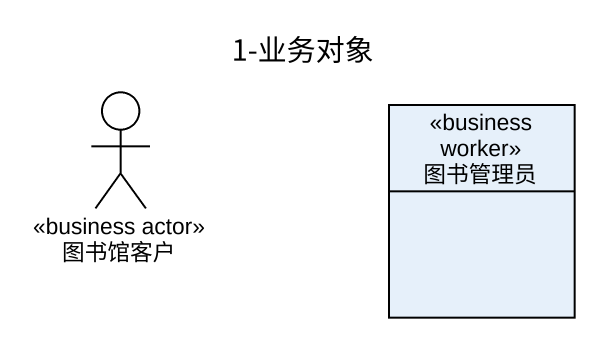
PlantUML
@startuml
title 1-业务对象
allowmixing
hide circle
hide empty members
actor 图书馆客户 <<business actor>>
class 图书管理员 <<business worker>>
@enduml
